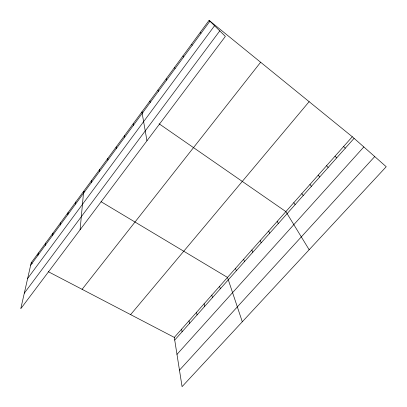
<?xml version="1.0" encoding="UTF-8"?>
<svg xmlns="http://www.w3.org/2000/svg" width="407" height="407" viewBox="0 0 407 407"><rect width="100%" height="100%" fill="white"/><g stroke="black" fill="none" stroke-linecap="round" stroke-linejoin="round"><path stroke-width="0.61" d="M107.86 160.124L107.865 158.298M99.608 171.357L99.674 169.46M91.478 182.422L91.611 180.454M80.087 229.767L83.664 191.285L84.722 191.916M75.59 204.049L75.834 201.953M67.821 214.626L68.122 212.464M60.17 225.046L60.521 222.822M52.625 235.312L53.032 233.028M45.192 245.426L45.65 243.091M37.871 255.398L38.375 253.006M31.207 262.785L20.772 308.72L225.371 36.396L209.076 20.35L31.207 262.785L32.311 263.36M30.647 265.227L209.92 21.184M27.645 278.459L214.545 25.738M24.298 293.198L219.775 30.886M82.097 289.326L260.633 62.251M130.611 314.626L309.132 101.669M174.303 337.408L352.284 136.737L386.228 166.728L182.071 386.65L174.303 337.408L48.235 271.662M174.72 340.064L354.08 138.324M176.979 354.37L363.833 146.942M179.472 370.172L374.73 156.568M101.053 201.699L227.498 277.432L242.297 321.774M142.933 112.586L141.916 111.884L146.958 140.766M159.091 123.784L285.877 211.615L309.162 249.745M209.076 20.35L352.284 136.737M343.6 146.525L345.324 148.179M335.032 156.186L336.681 157.896M326.572 165.725L328.149 167.491M318.223 175.137L319.734 176.964M200.239 32.392L201.007 33.318M309.981 184.432L311.421 186.309M301.841 193.605L303.215 195.538M191.534 44.256L192.226 45.274M293.808 202.666L295.116 204.65M277.187 221.403L278.363 223.494M182.962 55.942L183.572 57.051M268.625 231.064L269.729 233.206M260.175 240.588L261.213 242.781M174.511 67.455L175.051 68.651M251.841 249.99L252.813 252.228M243.615 259.259L244.531 261.548M235.505 268.406L236.355 270.741M166.188 78.805L166.651 80.087M219.597 286.34L220.335 288.761M157.977 89.993L158.379 91.351M211.803 295.131L212.485 297.593M204.105 303.805L204.731 306.313M149.893 101.017L150.219 102.457M196.51 312.367L197.085 314.916M189.016 320.823L189.535 323.407M181.614 329.171L182.082 331.791M133.206 123.759L133.399 125.356M124.628 135.45L124.751 137.128M116.183 146.963L116.239 148.713"/></g></svg>
